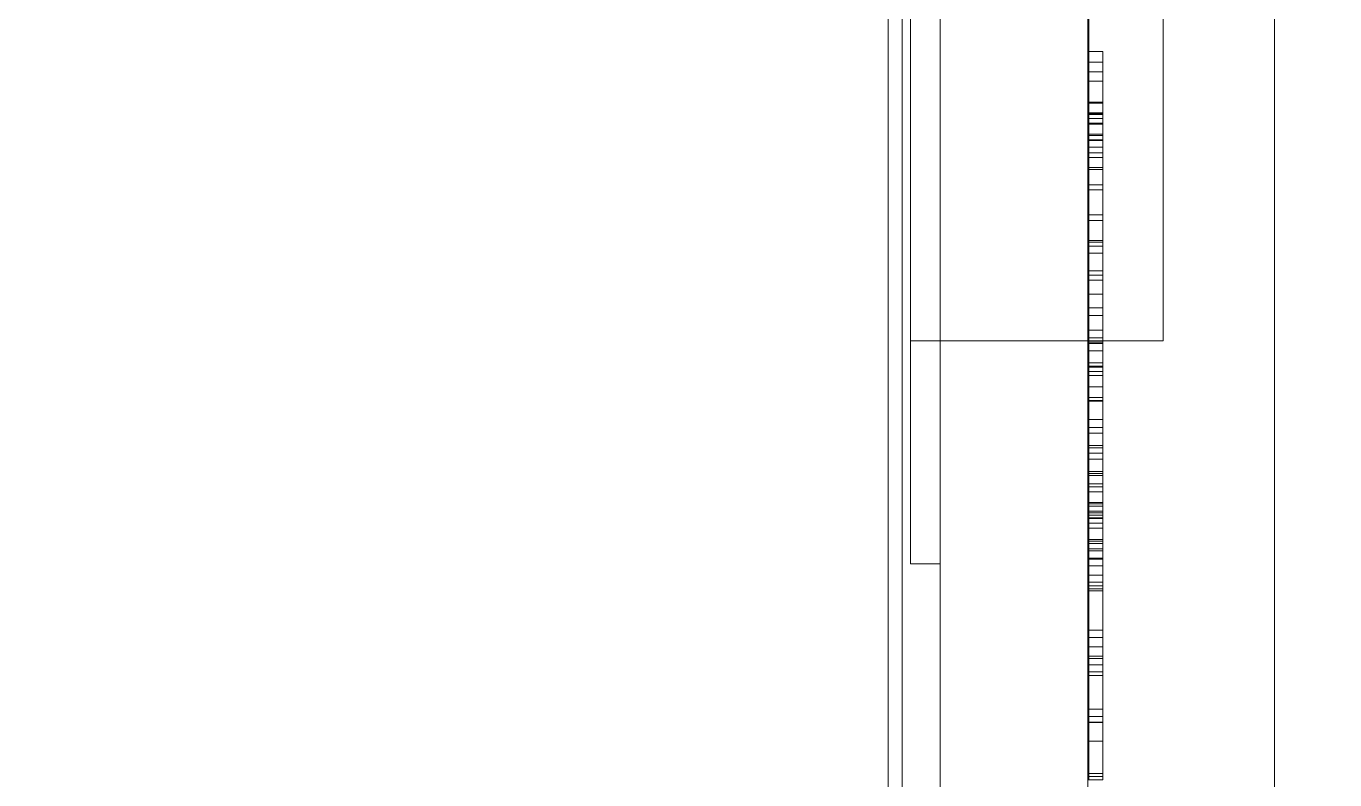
# Model space of a CAD drawing. Header units: millimetres. Extents: x -50460 to 50460, y -35640 to 35640.
# Drawn here: x -33273.54 to -33255.93, y 25670.79 to 25680.93 of the extents above; entities that cross this region are included whole.
import ezdxf

# ---------------------------------------------------------------- set-up
doc = ezdxf.new("R2010")
doc.units = ezdxf.units.MM
doc.set_wipeout_variables(frame=1)
for name, color, linetype, lineweight in [('尺寸线层', 4, 'Continuous', 18), ('粗实线层', 7, 'Continuous', 15), ('粗实线层_1', 7, 'Continuous', 15), ('细实线层', 3, 'Continuous', 18)]:
    doc.layers.add(name, color=color, linetype=linetype, lineweight=lineweight)

# ---------------------------------------------------------------- blocks, each defined once
blk = doc.blocks.new('*X1027')
at = {"layer": '粗实线层'}
blk.add_line((-12, -10), (-12, -177), dxfattribs=at)
blk = doc.blocks.new('*X1024')
at = {"layer": '粗实线层_1'}
blk.add_blockref('*X1027', (-9, -39.5), dxfattribs=at)
blk = doc.blocks.new('*X1029')
at = {"layer": '粗实线层'}
for p, q in [((-3.7, -66), (-3.7, -42.5)), ((-3.51, -42.5), (-3.51, -85)), ((-3.51, -85), (-3.51, -42.5)), ((-3.4, -60.75), (-3.4, -42.5)), ((-3, -42.5), (-3, -65.3)), ((-1.01, -42.5), (-1.01, -82.5)), ((0, -57.75), (0, -42.5)), ((-1, -53.858), (-1, -53.309)), ((-0.81, -53.858), (-1.01, -53.858)), ((-1, -63.653), (-1, -53.858)), ((-0.81, -54.004), (-0.81, -53.858)), ((-0.81, -54.004), (-1.01, -54.004)), ((-0.81, -54.133), (-0.81, -54.004)), ((-0.81, -54.133), (-1.01, -54.133)), ((-0.81, -54.258), (-0.81, -54.133)), ((-0.81, -54.258), (-1.01, -54.258)), ((-0.81, -54.264), (-0.81, -54.258)), ((-0.81, -54.271), (-0.81, -54.264)), ((-0.81, -54.278), (-0.81, -54.271)), ((-0.81, -54.285), (-0.81, -54.278)), ((-0.81, -54.294), (-0.81, -54.285)), ((-0.81, -54.302), (-0.81, -54.294)), ((-0.81, -54.312), (-0.81, -54.302)), ((-0.81, -54.322), (-0.81, -54.312)), ((-0.81, -54.333), (-0.81, -54.322)), ((-0.81, -54.344), (-0.81, -54.333)), ((-0.81, -54.355), (-0.81, -54.344)), ((-0.81, -54.367), (-0.81, -54.355)), ((-0.81, -54.38), (-0.81, -54.367)), ((-0.81, -54.393), (-0.81, -54.38)), ((-0.81, -54.406), (-0.81, -54.393)), ((-0.81, -54.42), (-0.81, -54.406)), ((-0.81, -54.434), (-0.81, -54.42)), ((-0.81, -54.541), (-1.01, -54.541)), ((-1.01, -54.541), (-1.01, -54.554)), ((-0.81, -54.554), (-1.01, -54.554)), ((-1.01, -54.554), (-1.01, -54.556)), ((-1.01, -54.556), (-1.01, -54.559)), ((-1.01, -54.559), (-1.01, -54.561)), ((-1.01, -54.561), (-1.01, -54.564)), ((-1.01, -54.564), (-1.01, -54.567)), ((-1.01, -54.567), (-1.01, -54.571)), ((-1.01, -54.571), (-1.01, -54.574)), ((-1.01, -54.574), (-1.01, -54.578)), ((-1.01, -54.578), (-1.01, -54.582)), ((-1.01, -54.582), (-1.01, -54.587)), ((-1.01, -54.587), (-1.01, -54.592)), ((-1.01, -54.592), (-1.01, -54.597)), ((-1.01, -54.597), (-1.01, -54.602)), ((-0.81, -54.448), (-0.81, -54.434)), ((-0.81, -54.462), (-0.81, -54.448)), ((-0.81, -54.477), (-0.81, -54.462)), ((-0.81, -54.492), (-0.81, -54.477)), ((-0.81, -54.507), (-0.81, -54.492)), ((-0.81, -54.522), (-0.81, -54.507)), ((-0.81, -54.537), (-0.81, -54.522)), ((-0.81, -54.553), (-0.81, -54.537)), ((-0.81, -54.568), (-0.81, -54.553)), ((-0.81, -54.584), (-0.81, -54.568)), ((-0.81, -54.599), (-0.81, -54.584)), ((-1.01, -54.602), (-1.01, -54.608)), ((-1.01, -54.608), (-1.01, -54.614)), ((-1.01, -54.614), (-1.01, -54.62)), ((-1.01, -54.62), (-1.01, -54.626)), ((-1.01, -54.626), (-1.01, -54.632)), ((-1.01, -54.632), (-1.01, -54.638)), ((-1.01, -54.638), (-1.01, -54.644)), ((-1.01, -54.644), (-1.01, -54.65)), ((-1.01, -54.65), (-1.01, -54.656)), ((-1.01, -54.656), (-1.01, -54.662)), ((-1.01, -54.662), (-1.01, -54.668)), ((-1.01, -54.668), (-1.01, -54.674)), ((-1.01, -54.674), (-1.01, -54.68)), ((-1.01, -54.68), (-1.01, -54.686)), ((-0.81, -54.686), (-1.01, -54.686)), ((-1.01, -54.686), (-1.01, -54.987)), ((-0.81, -54.698), (-1.01, -54.698)), ((-0.81, -54.705), (-1.01, -54.705)), ((-0.81, -54.758), (-1.01, -54.758)), ((-0.81, -54.615), (-0.81, -54.599)), ((-0.81, -54.63), (-0.81, -54.615)), ((-0.81, -54.645), (-0.81, -54.63)), ((-0.81, -54.66), (-0.81, -54.645)), ((-0.81, -54.675), (-0.81, -54.66)), ((-0.81, -54.69), (-0.81, -54.675)), ((-0.81, -54.705), (-0.81, -54.69)), ((-0.81, -55.223), (-0.81, -54.705)), ((-0.81, -54.758), (-0.81, -54.758)), ((-0.81, -54.822), (-1.01, -54.822)), ((-0.81, -54.838), (-1.01, -54.838)), ((-0.81, -54.822), (-0.81, -54.822)), ((-0.81, -54.971), (-1.01, -54.971)), ((-0.81, -54.987), (-1.01, -54.987)), ((-1.01, -54.987), (-1.01, -54.991)), ((-1.01, -54.991), (-1.01, -54.996)), ((-1.01, -54.996), (-1.01, -55.001)), ((-1.01, -55.001), (-1.01, -55.005)), ((-1.01, -55.005), (-1.01, -55.01)), ((-1.01, -55.01), (-1.01, -55.014)), ((-1.01, -55.014), (-1.01, -55.018)), ((-1.01, -55.018), (-1.01, -55.022)), ((-1.01, -55.022), (-1.01, -55.026)), ((-1.01, -55.026), (-1.01, -55.029)), ((-1.01, -55.029), (-1.01, -55.032)), ((-1.01, -55.032), (-1.01, -55.036)), ((-1.01, -55.036), (-1.01, -55.038)), ((-1.01, -55.038), (-1.01, -55.041)), ((-1.01, -55.041), (-1.01, -55.043)), ((-1.01, -55.043), (-1.01, -55.046)), ((-1.01, -55.046), (-1.01, -55.048)), ((-0.81, -55.048), (-1.01, -55.048)), ((-1.01, -55.048), (-1.01, -55.05)), ((-1.01, -55.05), (-1.01, -55.051)), ((-1.01, -55.051), (-1.01, -55.053)), ((-1.01, -55.053), (-1.01, -55.054)), ((-1.01, -55.054), (-1.01, -55.054)), ((-1.01, -55.054), (-1.01, -55.055)), ((-1.01, -55.055), (-1.01, -55.055)), ((-0.993, -55.055), (-1.01, -55.055)), ((-0.977, -55.055), (-0.993, -55.055)), ((-0.96, -55.055), (-0.977, -55.055)), ((-0.943, -55.055), (-0.96, -55.055)), ((-0.927, -55.055), (-0.943, -55.055)), ((-0.91, -55.055), (-0.927, -55.055)), ((-0.893, -55.055), (-0.91, -55.055)), ((-0.877, -55.055), (-0.893, -55.055)), ((-0.86, -55.055), (-0.877, -55.055)), ((-0.843, -55.055), (-0.86, -55.055)), ((-0.827, -55.055), (-0.843, -55.055)), ((-0.81, -55.055), (-0.827, -55.055)), ((-0.81, -54.971), (-0.81, -54.971)), ((-0.81, -55.048), (-0.81, -55.048)), ((-0.81, -55.144), (-1.01, -55.144)), ((-0.81, -55.223), (-1.01, -55.223)), ((-0.81, -55.285), (-1.01, -55.285)), ((-0.81, -55.237), (-0.81, -55.223)), ((-0.81, -55.252), (-0.81, -55.237)), ((-0.81, -55.266), (-0.81, -55.252)), ((-0.81, -55.28), (-0.81, -55.266)), ((-0.81, -55.294), (-0.81, -55.28)), ((-0.81, -55.285), (-0.81, -55.285)), ((-0.81, -56.055), (-0.81, -55.285)), ((-0.81, -55.307), (-0.81, -55.294)), ((-0.81, -55.421), (-1.01, -55.421)), ((-0.993, -55.445), (-1.01, -55.445)), ((-0.977, -55.445), (-0.993, -55.445)), ((-0.96, -55.445), (-0.977, -55.445)), ((-0.943, -55.445), (-0.96, -55.445)), ((-0.927, -55.445), (-0.943, -55.445)), ((-0.91, -55.445), (-0.927, -55.445)), ((-0.893, -55.445), (-0.91, -55.445)), ((-0.877, -55.445), (-0.893, -55.445)), ((-0.86, -55.445), (-0.877, -55.445)), ((-0.843, -55.445), (-0.86, -55.445)), ((-0.827, -55.445), (-0.843, -55.445)), ((-0.81, -55.445), (-0.827, -55.445)), ((-0.81, -55.319), (-0.81, -55.307)), ((-0.81, -55.331), (-0.81, -55.319)), ((-0.81, -55.343), (-0.81, -55.331)), ((-0.81, -55.354), (-0.81, -55.343)), ((-0.81, -55.364), (-0.81, -55.354)), ((-0.81, -55.374), (-0.81, -55.364)), ((-0.81, -55.383), (-0.81, -55.374)), ((-0.81, -55.392), (-0.81, -55.383)), ((-0.81, -55.4), (-0.81, -55.392)), ((-0.81, -55.407), (-0.81, -55.4)), ((-0.81, -55.414), (-0.81, -55.407)), ((-0.81, -55.42), (-0.81, -55.414)), ((-0.81, -55.426), (-0.81, -55.42)), ((-0.81, -55.431), (-0.81, -55.426)), ((-0.81, -55.435), (-0.81, -55.431)), ((-0.81, -55.438), (-0.81, -55.435)), ((-0.81, -55.441), (-0.81, -55.438)), ((-0.81, -55.443), (-0.81, -55.441)), ((-0.81, -55.444), (-0.81, -55.443)), ((-0.81, -55.445), (-0.81, -55.444)), ((-0.81, -55.652), (-1.01, -55.652)), ((-0.81, -55.718), (-1.01, -55.718)), ((-0.81, -55.718), (-0.81, -55.718)), ((-0.81, -56.4), (-0.81, -55.718)), ((-0.81, -56.055), (-1.01, -56.055)), ((-0.81, -56.134), (-1.01, -56.134)), ((-0.81, -56.422), (-0.81, -56.055)), ((-0.81, -56.4), (-1.01, -56.4)), ((-0.81, -56.422), (-1.01, -56.422)), ((-0.81, -56.478), (-1.01, -56.478)), ((-0.81, -56.4), (-0.81, -56.4)), ((-0.81, -56.807), (-0.81, -56.4)), ((-0.81, -56.572), (-1.01, -56.572)), ((-0.81, -56.572), (-0.81, -56.572)), ((-0.81, -57.409), (-0.81, -56.572)), ((-0.81, -56.807), (-1.01, -56.807)), ((-0.993, -56.867), (-1.01, -56.867)), ((-0.977, -56.867), (-0.993, -56.867)), ((-0.96, -56.867), (-0.977, -56.867)), ((-0.943, -56.867), (-0.96, -56.867)), ((-0.927, -56.867), (-0.943, -56.867)), ((-0.91, -56.867), (-0.927, -56.867)), ((-0.893, -56.867), (-0.91, -56.867)), ((-0.877, -56.867), (-0.893, -56.867)), ((-0.86, -56.867), (-0.877, -56.867)), ((-0.843, -56.867), (-0.86, -56.867)), ((-0.827, -56.867), (-0.843, -56.867)), ((-0.81, -56.867), (-0.827, -56.867)), ((-0.81, -56.812), (-0.81, -56.807)), ((-0.81, -56.817), (-0.81, -56.812)), ((-0.81, -56.821), (-0.81, -56.817)), ((-0.81, -56.826), (-0.81, -56.821)), ((-0.81, -56.83), (-0.81, -56.826)), ((-0.81, -56.835), (-0.81, -56.83)), ((-0.81, -56.839), (-0.81, -56.835)), ((-0.81, -56.844), (-0.81, -56.839)), ((-0.81, -56.848), (-0.81, -56.844)), ((-0.81, -56.853), (-0.81, -56.848)), ((-0.81, -56.857), (-0.81, -56.853)), ((-0.81, -56.861), (-0.81, -56.857)), ((-0.81, -56.864), (-0.81, -56.861)), ((-0.81, -56.867), (-0.81, -56.864)), ((-0.81, -56.934), (-1.01, -56.934)), ((-0.81, -57.124), (-1.01, -57.124)), ((-0.81, -57.124), (-0.81, -57.124)), ((-0.81, -57.308), (-0.81, -57.124)), ((-0.81, -57.308), (-1.01, -57.308)), ((-0.81, -57.409), (-1.01, -57.409)), ((-0.81, -57.308), (-0.81, -57.308)), ((-0.81, -57.605), (-0.81, -57.308)), ((-0.81, -57.77), (-0.81, -57.409)), ((-3.4, -57.75), (-0.81, -57.75)), ((-0.81, -57.605), (-1.01, -57.605)), ((-0.81, -57.708), (-1.01, -57.708)), ((-0.81, -57.748), (-1.01, -57.748)), ((-0.81, -57.605), (-0.81, -57.605)), ((-0.81, -57.784), (-0.81, -57.605)), ((-0.81, -57.748), (-0.81, -57.748)), ((-0.81, -57.75), (0, -57.75)), ((-0.81, -57.77), (-1.01, -57.77)), ((-0.81, -57.784), (-1.01, -57.784)), ((-0.81, -57.884), (-1.01, -57.884)), ((-0.81, -58.368), (-0.81, -57.784)), ((-0.81, -57.884), (-0.81, -57.884)), ((-0.81, -58.045), (-1.01, -58.045)), ((-0.81, -58.09), (-1.01, -58.09)), ((-0.993, -58.105), (-1.01, -58.105)), ((-0.977, -58.105), (-0.993, -58.105)), ((-0.96, -58.105), (-0.977, -58.105)), ((-0.943, -58.105), (-0.96, -58.105)), ((-0.927, -58.105), (-0.943, -58.105)), ((-0.91, -58.105), (-0.927, -58.105)), ((-0.893, -58.105), (-0.91, -58.105)), ((-0.877, -58.105), (-0.893, -58.105)), ((-0.86, -58.105), (-0.877, -58.105)), ((-0.843, -58.105), (-0.86, -58.105)), ((-0.827, -58.105), (-0.843, -58.105)), ((-0.81, -58.105), (-0.827, -58.105)), ((-0.81, -58.09), (-0.81, -58.09)), ((-0.81, -58.164), (-1.01, -58.164)), ((-0.81, -58.214), (-1.01, -58.214)), ((-0.81, -58.214), (-0.81, -58.214)), ((-0.81, -58.914), (-0.81, -58.214)), ((-0.81, -58.368), (-1.01, -58.368)), ((-0.81, -58.381), (-0.81, -58.368)), ((-0.81, -58.395), (-0.81, -58.381)), ((-0.81, -58.408), (-0.81, -58.395)), ((-0.81, -58.42), (-0.81, -58.408)), ((-0.81, -58.433), (-0.81, -58.42)), ((-0.81, -58.444), (-0.81, -58.433)), ((-0.81, -58.456), (-0.81, -58.444)), ((-0.81, -58.466), (-0.81, -58.456)), ((-0.81, -58.476), (-0.81, -58.466)), ((-0.81, -58.513), (-1.01, -58.513)), ((-0.993, -58.551), (-1.01, -58.551)), ((-0.81, -58.561), (-1.01, -58.561)), ((-0.977, -58.551), (-0.993, -58.551)), ((-0.96, -58.551), (-0.977, -58.551)), ((-0.943, -58.551), (-0.96, -58.551)), ((-0.927, -58.551), (-0.943, -58.551)), ((-0.91, -58.551), (-0.927, -58.551)), ((-0.893, -58.551), (-0.91, -58.551)), ((-0.877, -58.551), (-0.893, -58.551)), ((-0.86, -58.551), (-0.877, -58.551)), ((-0.843, -58.551), (-0.86, -58.551)), ((-0.827, -58.551), (-0.843, -58.551)), ((-0.81, -58.551), (-0.827, -58.551)), ((-0.81, -58.486), (-0.81, -58.476)), ((-0.81, -58.495), (-0.81, -58.486)), ((-0.81, -58.503), (-0.81, -58.495)), ((-0.81, -58.51), (-0.81, -58.503)), ((-0.81, -58.517), (-0.81, -58.51)), ((-0.81, -58.523), (-0.81, -58.517)), ((-0.81, -58.529), (-0.81, -58.523)), ((-0.81, -58.534), (-0.81, -58.529)), ((-0.81, -58.538), (-0.81, -58.534)), ((-0.81, -58.542), (-0.81, -58.538)), ((-0.81, -58.545), (-0.81, -58.542)), ((-0.81, -58.548), (-0.81, -58.545)), ((-0.81, -58.55), (-0.81, -58.548)), ((-0.81, -58.551), (-0.81, -58.55)), ((-0.81, -58.551), (-0.81, -58.551)), ((-0.81, -58.809), (-1.01, -58.809)), ((-0.81, -58.809), (-0.81, -58.809)), ((-0.81, -59.782), (-0.81, -58.809)), ((-0.81, -58.914), (-1.01, -58.914)), ((-0.81, -58.992), (-1.01, -58.992)), ((-0.81, -59.262), (-0.81, -58.914)), ((-0.81, -59.187), (-0.81, -58.992)), ((-0.81, -59.156), (-1.01, -59.156)), ((-0.81, -59.187), (-1.01, -59.187)), ((-0.81, -59.262), (-1.01, -59.262)), ((-0.81, -59.34), (-1.01, -59.34)), ((-0.81, -59.535), (-0.81, -59.187)), ((-0.81, -59.262), (-0.81, -59.262)), ((-0.993, -59.509), (-1.01, -59.509)), ((-0.977, -59.509), (-0.993, -59.509)), ((-0.96, -59.509), (-0.977, -59.509)), ((-0.943, -59.509), (-0.96, -59.509)), ((-0.927, -59.509), (-0.943, -59.509)), ((-0.91, -59.509), (-0.927, -59.509)), ((-0.893, -59.509), (-0.91, -59.509)), ((-0.877, -59.509), (-0.893, -59.509)), ((-0.86, -59.509), (-0.877, -59.509)), ((-0.843, -59.509), (-0.86, -59.509)), ((-0.827, -59.509), (-0.843, -59.509)), ((-0.81, -59.509), (-0.827, -59.509)), ((-0.81, -59.535), (-1.01, -59.535)), ((-0.81, -59.56), (-1.01, -59.56)), ((-0.81, -59.674), (-1.01, -59.674)), ((-0.81, -59.538), (-0.81, -59.535)), ((-0.81, -59.542), (-0.81, -59.538)), ((-0.81, -59.547), (-0.81, -59.542)), ((-0.81, -59.551), (-0.81, -59.547)), ((-0.81, -59.556), (-0.81, -59.551)), ((-0.81, -59.56), (-0.81, -59.556)), ((-0.81, -59.56), (-0.81, -59.56)), ((-0.81, -59.712), (-0.81, -59.56)), ((-0.81, -59.712), (-1.01, -59.712)), ((-0.81, -59.782), (-1.01, -59.782)), ((-0.81, -59.712), (-0.81, -59.712)), ((-0.81, -59.722), (-0.81, -59.712)), ((-0.81, -59.732), (-0.81, -59.722)), ((-0.81, -59.743), (-0.81, -59.732)), ((-0.81, -59.753), (-0.81, -59.743)), ((-0.81, -59.765), (-0.81, -59.753)), ((-0.81, -59.777), (-0.81, -59.765)), ((-0.81, -59.789), (-0.81, -59.777)), ((-0.81, -60.129), (-0.81, -59.782)), ((-0.81, -59.802), (-0.81, -59.789)), ((-0.81, -59.815), (-0.81, -59.802)), ((-0.81, -59.829), (-0.81, -59.815)), ((-0.81, -59.843), (-0.81, -59.829)), ((-0.81, -59.857), (-0.81, -59.843)), ((-0.81, -59.872), (-0.81, -59.857)), ((-0.81, -59.887), (-0.81, -59.872)), ((-1.01, -59.924), (-1.01, -59.925)), ((-0.993, -59.924), (-1.01, -59.924)), ((-1.01, -59.925), (-1.01, -59.927)), ((-1.01, -59.927), (-1.01, -59.93)), ((-1.01, -59.93), (-1.01, -59.934)), ((-1.01, -59.934), (-1.01, -59.939)), ((-1.01, -59.939), (-1.01, -59.944)), ((-0.81, -59.944), (-1.01, -59.944)), ((-1.01, -59.944), (-1.01, -60.064)), ((-0.81, -59.975), (-1.01, -59.975)), ((-0.993, -60.04), (-1.01, -60.04)), ((-0.977, -59.924), (-0.993, -59.924)), ((-0.977, -60.04), (-0.993, -60.04)), ((-0.96, -59.924), (-0.977, -59.924)), ((-0.96, -60.04), (-0.977, -60.04)), ((-0.943, -59.924), (-0.96, -59.924)), ((-0.943, -60.04), (-0.96, -60.04)), ((-0.927, -59.924), (-0.943, -59.924)), ((-0.927, -60.04), (-0.943, -60.04)), ((-0.91, -59.924), (-0.927, -59.924)), ((-0.91, -60.04), (-0.927, -60.04)), ((-0.893, -59.924), (-0.91, -59.924)), ((-0.893, -60.04), (-0.91, -60.04)), ((-0.877, -59.924), (-0.893, -59.924)), ((-0.877, -60.04), (-0.893, -60.04)), ((-0.86, -59.924), (-0.877, -59.924)), ((-0.86, -60.04), (-0.877, -60.04)), ((-0.843, -59.924), (-0.86, -59.924)), ((-0.843, -60.04), (-0.86, -60.04)), ((-0.827, -59.924), (-0.843, -59.924)), ((-0.827, -60.04), (-0.843, -60.04)), ((-0.81, -59.924), (-0.827, -59.924)), ((-0.81, -60.04), (-0.827, -60.04)), ((-0.81, -59.902), (-0.81, -59.887)), ((-0.81, -59.918), (-0.81, -59.902)), ((-0.81, -59.935), (-0.81, -59.918)), ((-0.81, -59.952), (-0.81, -59.935)), ((-0.81, -59.969), (-0.81, -59.952)), ((-0.81, -59.987), (-0.81, -59.969)), ((-0.81, -59.975), (-0.81, -59.975)), ((-0.81, -60.004), (-0.81, -59.987)), ((-0.81, -60.022), (-0.81, -60.004)), ((-0.81, -60.04), (-0.81, -60.022)), ((-0.81, -60.041), (-0.81, -60.04)), ((-0.81, -60.044), (-0.81, -60.041)), ((-0.81, -60.048), (-0.81, -60.044)), ((-0.81, -60.053), (-0.81, -60.048)), ((-0.81, -60.059), (-0.81, -60.053)), ((-0.81, -60.064), (-1.01, -60.064)), ((-1.01, -60.064), (-1.01, -60.067)), ((-1.01, -60.067), (-1.01, -60.071)), ((-1.01, -60.071), (-1.01, -60.074)), ((-1.01, -60.074), (-1.01, -60.078)), ((-1.01, -60.078), (-1.01, -60.082)), ((-1.01, -60.082), (-1.01, -60.086)), ((-1.01, -60.086), (-1.01, -60.091)), ((-1.01, -60.091), (-1.01, -60.095)), ((-0.81, -60.093), (-1.01, -60.093)), ((-1.01, -60.095), (-1.01, -60.1)), ((-1.01, -60.1), (-1.01, -60.105)), ((-1.01, -60.105), (-1.01, -60.111)), ((-1.01, -60.111), (-1.01, -60.116)), ((-1.01, -60.116), (-1.01, -60.122)), ((-1.01, -60.122), (-1.01, -60.128)), ((-1.01, -60.128), (-1.01, -60.134)), ((-0.81, -60.129), (-1.01, -60.129)), ((-1.01, -60.134), (-1.01, -60.14)), ((-0.81, -60.139), (-1.01, -60.139)), ((-1.01, -60.14), (-1.01, -60.146)), ((-1.01, -60.146), (-1.01, -60.151)), ((-1.01, -60.151), (-1.01, -60.157)), ((-1.01, -60.157), (-1.01, -60.163)), ((-1.01, -60.163), (-1.01, -60.169)), ((-1.01, -60.169), (-1.01, -60.174)), ((-1.01, -60.174), (-1.01, -60.18)), ((-1.01, -60.18), (-1.01, -60.185)), ((-1.01, -60.185), (-1.01, -60.19)), ((-1.01, -60.19), (-1.01, -60.196)), ((-1.01, -60.196), (-1.01, -60.201)), ((-0.81, -60.201), (-1.01, -60.201)), ((-1.01, -60.201), (-1.01, -60.423)), ((-0.81, -60.066), (-0.81, -60.059)), ((-0.81, -60.073), (-0.81, -60.066)), ((-0.81, -60.081), (-0.81, -60.073)), ((-0.81, -60.09), (-0.81, -60.081)), ((-0.81, -60.099), (-0.81, -60.09)), ((-0.81, -60.108), (-0.81, -60.099)), ((-0.81, -60.118), (-0.81, -60.108)), ((-0.81, -60.129), (-0.81, -60.118)), ((-0.81, -60.139), (-0.81, -60.129)), ((-0.81, -60.267), (-0.81, -60.139)), ((-0.81, -60.267), (-1.01, -60.267)), ((-0.81, -60.279), (-0.81, -60.267)), ((-0.81, -60.292), (-0.81, -60.279)), ((-0.81, -60.306), (-0.81, -60.292)), ((-0.81, -60.322), (-0.81, -60.306)), ((-0.81, -60.338), (-0.81, -60.322)), ((-0.81, -60.355), (-0.81, -60.338)), ((-0.81, -60.372), (-0.81, -60.355)), ((-0.81, -60.391), (-0.81, -60.372)), ((-0.81, -60.41), (-0.81, -60.391)), ((-0.81, -60.429), (-0.81, -60.41)), ((-1.01, -60.423), (-1.01, -60.423)), ((-1.01, -60.423), (-1.01, -60.424)), ((-0.993, -60.423), (-1.01, -60.423)), ((-1.01, -60.424), (-1.01, -60.425)), ((-1.01, -60.425), (-1.01, -60.427)), ((-1.01, -60.427), (-1.01, -60.429)), ((-1.01, -60.429), (-1.01, -60.431)), ((-1.01, -60.431), (-1.01, -60.434)), ((-1.01, -60.434), (-1.01, -60.437)), ((-1.01, -60.437), (-1.01, -60.44)), ((-1.01, -60.44), (-1.01, -60.443)), ((-0.81, -60.443), (-1.01, -60.443)), ((-1.01, -60.443), (-1.01, -60.548)), ((-0.81, -60.445), (-1.01, -60.445)), ((-0.81, -60.474), (-1.01, -60.474)), ((-0.81, -60.548), (-1.01, -60.548)), ((-1.01, -60.548), (-1.01, -60.564)), ((-1.01, -60.564), (-1.01, -60.584)), ((-0.81, -60.575), (-1.01, -60.575)), ((-1.01, -60.584), (-1.01, -60.609)), ((-0.977, -60.423), (-0.993, -60.423)), ((-0.96, -60.423), (-0.977, -60.423)), ((-0.943, -60.423), (-0.96, -60.423)), ((-0.927, -60.423), (-0.943, -60.423)), ((-0.91, -60.423), (-0.927, -60.423)), ((-0.893, -60.423), (-0.91, -60.423)), ((-0.877, -60.423), (-0.893, -60.423)), ((-0.86, -60.423), (-0.877, -60.423)), ((-0.843, -60.423), (-0.86, -60.423)), ((-0.827, -60.423), (-0.843, -60.423)), ((-0.81, -60.423), (-0.827, -60.423)), ((-0.81, -60.449), (-0.81, -60.429)), ((-0.81, -60.445), (-0.81, -60.445)), ((-0.81, -60.47), (-0.81, -60.449)), ((-0.81, -60.49), (-0.81, -60.47)), ((-0.81, -60.474), (-0.81, -60.474)), ((-0.81, -60.511), (-0.81, -60.49)), ((-0.81, -60.532), (-0.81, -60.511)), ((-0.81, -60.553), (-0.81, -60.532)), ((-0.81, -60.574), (-0.81, -60.553)), ((-0.81, -60.595), (-0.81, -60.574)), ((-3.4, -60.75), (-3, -60.75)), ((-1.01, -60.609), (-1.01, -60.635)), ((-1.01, -60.635), (-1.01, -60.661)), ((-1.01, -60.661), (-1.01, -60.685)), ((-0.81, -60.671), (-1.01, -60.671)), ((-1.01, -60.685), (-1.01, -61.113)), ((-0.81, -60.685), (-1.01, -60.685)), ((-0.81, -60.616), (-0.81, -60.595)), ((-0.81, -60.637), (-0.81, -60.616)), ((-0.81, -60.658), (-0.81, -60.637)), ((-0.81, -60.679), (-0.81, -60.658)), ((-0.81, -60.699), (-0.81, -60.679)), ((-0.81, -60.719), (-0.81, -60.699)), ((-0.81, -60.739), (-0.81, -60.719)), ((-0.81, -60.758), (-0.81, -60.739)), ((-0.81, -60.776), (-0.81, -60.758)), ((-0.81, -60.776), (-1.01, -60.776)), ((-0.81, -60.902), (-1.01, -60.902)), ((-0.81, -61.643), (-0.81, -60.776)), ((-0.81, -60.902), (-0.81, -60.902)), ((-0.993, -60.996), (-1.01, -60.996)), ((-0.81, -61.043), (-1.01, -61.043)), ((-0.81, -61.084), (-1.01, -61.084)), ((-0.81, -61.113), (-1.01, -61.113)), ((-0.977, -60.996), (-0.993, -60.996)), ((-0.96, -60.996), (-0.977, -60.996)), ((-0.943, -60.996), (-0.96, -60.996)), ((-0.927, -60.996), (-0.943, -60.996)), ((-0.91, -60.996), (-0.927, -60.996)), ((-0.893, -60.996), (-0.91, -60.996)), ((-0.877, -60.996), (-0.893, -60.996)), ((-0.86, -60.996), (-0.877, -60.996)), ((-0.843, -60.996), (-0.86, -60.996)), ((-0.827, -60.996), (-0.843, -60.996)), ((-0.81, -60.996), (-0.827, -60.996)), ((-0.81, -60.997), (-0.81, -60.996)), ((-0.81, -60.999), (-0.81, -60.997)), ((-0.81, -61.001), (-0.81, -60.999)), ((-0.81, -61.004), (-0.81, -61.001)), ((-0.81, -61.008), (-0.81, -61.004)), ((-0.81, -61.013), (-0.81, -61.008)), ((-0.81, -61.018), (-0.81, -61.013)), ((-0.81, -61.024), (-0.81, -61.018)), ((-0.81, -61.03), (-0.81, -61.024)), ((-0.81, -61.036), (-0.81, -61.03)), ((-0.81, -61.043), (-0.81, -61.036)), ((-0.81, -61.043), (-0.81, -61.043)), ((-0.81, -61.989), (-0.81, -61.043)), ((-0.81, -61.643), (-1.01, -61.643)), ((-0.993, -61.739), (-1.01, -61.739)), ((-0.81, -61.74), (-1.01, -61.74)), ((-0.977, -61.739), (-0.993, -61.739)), ((-0.96, -61.739), (-0.977, -61.739)), ((-0.943, -61.739), (-0.96, -61.739)), ((-0.927, -61.739), (-0.943, -61.739)), ((-0.91, -61.739), (-0.927, -61.739)), ((-0.893, -61.739), (-0.91, -61.739)), ((-0.877, -61.739), (-0.893, -61.739)), ((-0.86, -61.739), (-0.877, -61.739)), ((-0.843, -61.739), (-0.86, -61.739)), ((-0.827, -61.739), (-0.843, -61.739)), ((-0.81, -61.739), (-0.827, -61.739)), ((-0.81, -61.74), (-0.81, -61.74)), ((-0.81, -61.863), (-1.01, -61.863)), ((-0.81, -61.989), (-1.01, -61.989)), ((-0.81, -61.996), (-0.81, -61.989)), ((-0.993, -62.024), (-1.01, -62.024)), ((-0.81, -62.106), (-1.01, -62.106)), ((-0.977, -62.024), (-0.993, -62.024)), ((-0.96, -62.024), (-0.977, -62.024)), ((-0.943, -62.024), (-0.96, -62.024)), ((-0.927, -62.024), (-0.943, -62.024)), ((-0.91, -62.024), (-0.927, -62.024)), ((-0.893, -62.024), (-0.91, -62.024)), ((-0.877, -62.024), (-0.893, -62.024)), ((-0.86, -62.024), (-0.877, -62.024)), ((-0.843, -62.024), (-0.86, -62.024)), ((-0.827, -62.024), (-0.843, -62.024)), ((-0.81, -62.024), (-0.827, -62.024)), ((-0.81, -62.003), (-0.81, -61.996)), ((-0.81, -62.01), (-0.81, -62.003)), ((-0.81, -62.018), (-0.81, -62.01)), ((-0.81, -62.026), (-0.81, -62.018)), ((-0.81, -62.026), (-0.81, -62.024)), ((-0.81, -62.024), (-0.81, -62.024)), ((-0.81, -62.028), (-0.81, -62.026)), ((-0.81, -62.034), (-0.81, -62.026)), ((-0.81, -62.032), (-0.81, -62.028)), ((-0.81, -62.036), (-0.81, -62.032)), ((-0.81, -62.043), (-0.81, -62.034)), ((-0.81, -62.042), (-0.81, -62.036)), ((-0.81, -62.048), (-0.81, -62.042)), ((-0.81, -62.052), (-0.81, -62.043)), ((-0.81, -62.056), (-0.81, -62.048)), ((-0.81, -62.062), (-0.81, -62.052)), ((-0.81, -62.064), (-0.81, -62.056)), ((-0.81, -62.072), (-0.81, -62.062)), ((-0.81, -62.073), (-0.81, -62.064)), ((-0.81, -62.082), (-0.81, -62.072)), ((-0.81, -62.083), (-0.81, -62.073)), ((-0.81, -62.093), (-0.81, -62.082)), ((-0.81, -62.094), (-0.81, -62.083)), ((-0.81, -62.104), (-0.81, -62.093)), ((-0.81, -62.106), (-0.81, -62.094)), ((-0.81, -62.115), (-0.81, -62.104)), ((-0.81, -62.106), (-0.81, -62.106)), ((-0.81, -62.119), (-0.81, -62.106)), ((-0.81, -62.126), (-0.81, -62.115)), ((-0.81, -62.133), (-0.81, -62.119)), ((-0.81, -62.137), (-0.81, -62.126)), ((-0.81, -62.147), (-0.81, -62.133)), ((-0.81, -62.149), (-0.81, -62.137)), ((-0.81, -62.163), (-0.81, -62.147)), ((-0.81, -62.16), (-0.81, -62.149)), ((-0.81, -62.171), (-0.81, -62.16)), ((-0.81, -62.179), (-0.81, -62.163)), ((-0.81, -62.181), (-0.81, -62.171)), ((-0.81, -62.203), (-1.01, -62.203)), ((-0.81, -62.25), (-1.01, -62.25)), ((-0.81, -62.196), (-0.81, -62.179)), ((-0.81, -62.192), (-0.81, -62.181)), ((-0.81, -62.202), (-0.81, -62.192)), ((-0.81, -62.214), (-0.81, -62.196)), ((-0.81, -62.212), (-0.81, -62.202)), ((-0.81, -62.222), (-0.81, -62.212)), ((-0.81, -62.232), (-0.81, -62.214)), ((-0.81, -62.232), (-0.81, -62.222)), ((-0.81, -62.251), (-0.81, -62.232)), ((-0.81, -62.241), (-0.81, -62.232)), ((-0.81, -62.25), (-0.81, -62.241)), ((-0.81, -63.567), (-0.81, -62.25)), ((-0.81, -62.271), (-0.81, -62.251)), ((-0.81, -62.291), (-0.81, -62.271)), ((-0.81, -62.311), (-0.81, -62.291)), ((-0.81, -62.332), (-0.81, -62.311)), ((-0.81, -62.353), (-0.81, -62.332)), ((-0.81, -62.375), (-0.81, -62.353)), ((-0.81, -62.396), (-0.81, -62.375)), ((-0.81, -62.418), (-0.81, -62.396)), ((-0.81, -62.439), (-0.81, -62.418)), ((-0.81, -62.461), (-0.81, -62.439)), ((-0.81, -62.483), (-0.81, -62.461)), ((-0.81, -62.505), (-0.81, -62.483)), ((-0.81, -62.526), (-0.81, -62.505)), ((-0.81, -62.548), (-0.81, -62.526)), ((-0.81, -62.569), (-0.81, -62.548)), ((-0.81, -62.59), (-0.81, -62.569)), ((-0.81, -62.61), (-0.81, -62.59)), ((-0.81, -62.63), (-0.81, -62.61)), ((-0.81, -62.65), (-0.81, -62.63)), ((-0.81, -62.669), (-0.81, -62.65)), ((-0.81, -62.687), (-0.81, -62.669)), ((-0.81, -62.705), (-0.81, -62.687)), ((-0.81, -62.705), (-1.01, -62.705)), ((-0.81, -62.801), (-1.01, -62.801)), ((-0.81, -62.705), (-0.81, -62.705)), ((-0.81, -62.721), (-0.81, -62.705)), ((-0.81, -62.737), (-0.81, -62.721)), ((-0.81, -62.753), (-0.81, -62.737)), ((-0.81, -62.767), (-0.81, -62.753)), ((-0.81, -62.781), (-0.81, -62.767)), ((-0.81, -62.794), (-0.81, -62.781)), ((-0.81, -62.806), (-0.81, -62.794)), ((-0.81, -62.818), (-0.81, -62.806)), ((-0.81, -62.828), (-0.81, -62.818)), ((-0.81, -62.838), (-0.81, -62.828)), ((-0.81, -62.847), (-0.81, -62.838)), ((-0.81, -62.854), (-0.81, -62.847)), ((-0.81, -62.861), (-0.81, -62.854)), ((-0.81, -62.867), (-0.81, -62.861)), ((-0.81, -62.872), (-0.81, -62.867)), ((-0.81, -62.876), (-0.81, -62.872)), ((-0.81, -62.879), (-0.81, -62.876)), ((-0.81, -62.88), (-1.01, -62.88)), ((-0.993, -62.883), (-1.01, -62.883)), ((-0.977, -62.883), (-0.993, -62.883)), ((-0.96, -62.883), (-0.977, -62.883)), ((-0.943, -62.883), (-0.96, -62.883)), ((-0.927, -62.883), (-0.943, -62.883)), ((-0.91, -62.883), (-0.927, -62.883)), ((-0.893, -62.883), (-0.91, -62.883)), ((-0.877, -62.883), (-0.893, -62.883)), ((-0.86, -62.883), (-0.877, -62.883)), ((-0.843, -62.883), (-0.86, -62.883)), ((-0.827, -62.883), (-0.843, -62.883)), ((-0.81, -62.883), (-0.827, -62.883)), ((-0.81, -62.881), (-0.81, -62.879)), ((-0.81, -62.883), (-0.81, -62.881)), ((-0.81, -62.883), (-0.81, -62.883)), ((-0.81, -63.134), (-1.01, -63.134)), ((-0.81, -63.567), (-1.01, -63.567)), ((-0.81, -63.576), (-0.81, -63.567)), ((-0.81, -63.586), (-0.81, -63.576)), ((-0.81, -63.607), (-1.01, -63.607)), ((-0.993, -63.653), (-1.01, -63.653)), ((-0.977, -63.653), (-0.993, -63.653)), ((-0.96, -63.653), (-0.977, -63.653)), ((-0.943, -63.653), (-0.96, -63.653)), ((-0.927, -63.653), (-0.943, -63.653)), ((-0.91, -63.653), (-0.927, -63.653)), ((-0.893, -63.653), (-0.91, -63.653)), ((-0.877, -63.653), (-0.893, -63.653)), ((-0.86, -63.653), (-0.877, -63.653)), ((-0.843, -63.653), (-0.86, -63.653)), ((-0.827, -63.653), (-0.843, -63.653)), ((-0.81, -63.653), (-0.827, -63.653)), ((-0.81, -63.595), (-0.81, -63.586)), ((-0.81, -63.604), (-0.81, -63.595)), ((-0.81, -63.612), (-0.81, -63.604)), ((-0.81, -63.62), (-0.81, -63.612)), ((-0.81, -63.627), (-0.81, -63.62)), ((-0.81, -63.634), (-0.81, -63.627)), ((-0.81, -63.639), (-0.81, -63.634)), ((-0.81, -63.644), (-0.81, -63.639)), ((-0.81, -63.648), (-0.81, -63.644)), ((-0.81, -63.651), (-0.81, -63.648)), ((-0.81, -63.652), (-0.81, -63.651)), ((-0.81, -63.653), (-0.81, -63.652))]:
    blk.add_line(p, q, dxfattribs=at)
blk = doc.blocks.new('*X947')
at = {"layer": '粗实线层_1'}
for name, p in [('*X1024', (984, 238)), ('*X1029', (961.5, 102.5))]:
    blk.add_blockref(name, p, dxfattribs=at)
blk.add_wipeout([(835, 60), (835, 68.5), (835, 68.5), (836.5, 70), (836.5, 70), (881, 70), (881, 70), (893.5, 70), (893.5, 70), (975, 70), (975, 70), (975, 77.321), (975, 77.321), (986.223, 77.321), (987.5, 72.99), (987.499, 73.143), (987.494, 73.295), (987.487, 73.448), (987.477, 73.6), (987.464, 73.752), (987.448, 73.904), (987.429, 74.055), (987.407, 74.206), (987.382, 74.357), (987.355, 74.507), (987.324, 74.656), (987.291, 74.805), (987.255, 74.953), (987.216, 75.101), (987.174, 75.248), (987.129, 75.394), (987.082, 75.539), (987.032, 75.683), (986.979, 75.826), (986.924, 75.968), (986.865, 76.109), (986.804, 76.249), (986.741, 76.387), (986.674, 76.525), (986.606, 76.661), (986.534, 76.796), (986.46, 76.929), (986.383, 77.061), (986.304, 77.192), (986.223, 77.321), (987.5, 72.99), (987.5, 60), (987.5, 60), (987.5, 47.01), (986.223, 42.679), (986.304, 42.808), (986.383, 42.939), (986.46, 43.071), (986.534, 43.204), (986.606, 43.339), (986.674, 43.475), (986.741, 43.613), (986.804, 43.751), (986.865, 43.891), (986.924, 44.032), (986.979, 44.174), (987.032, 44.317), (987.082, 44.461), (987.129, 44.606), (987.174, 44.752), (987.216, 44.899), (987.255, 45.047), (987.291, 45.195), (987.324, 45.344), (987.355, 45.493), (987.382, 45.643), (987.407, 45.794), (987.429, 45.945), (987.448, 46.096), (987.464, 46.248), (987.477, 46.4), (987.487, 46.552), (987.494, 46.705), (987.499, 46.857), (987.5, 47.01), (986.223, 42.679), (975, 42.679), (975, 42.679), (975, 50), (975, 50), (893.5, 50), (893.5, 50), (881, 50), (881, 50), (836.5, 50), (836.5, 50), (835, 51.5), (835, 51.5)]).dxf.layer = '粗实线层_1'
blk = doc.blocks.new('*X805')
at = {"layer": '细实线层'}
blk.add_blockref('*X947', (-1515, 4855), dxfattribs=at)

msp = doc.modelspace()

# ---------------------------------------------------------------- block references
at = {"layer": '尺寸线层'}
msp.add_blockref('*X805', (-32704.742, 20776.945), dxfattribs=at)

doc.saveas('drawing.dxf')
